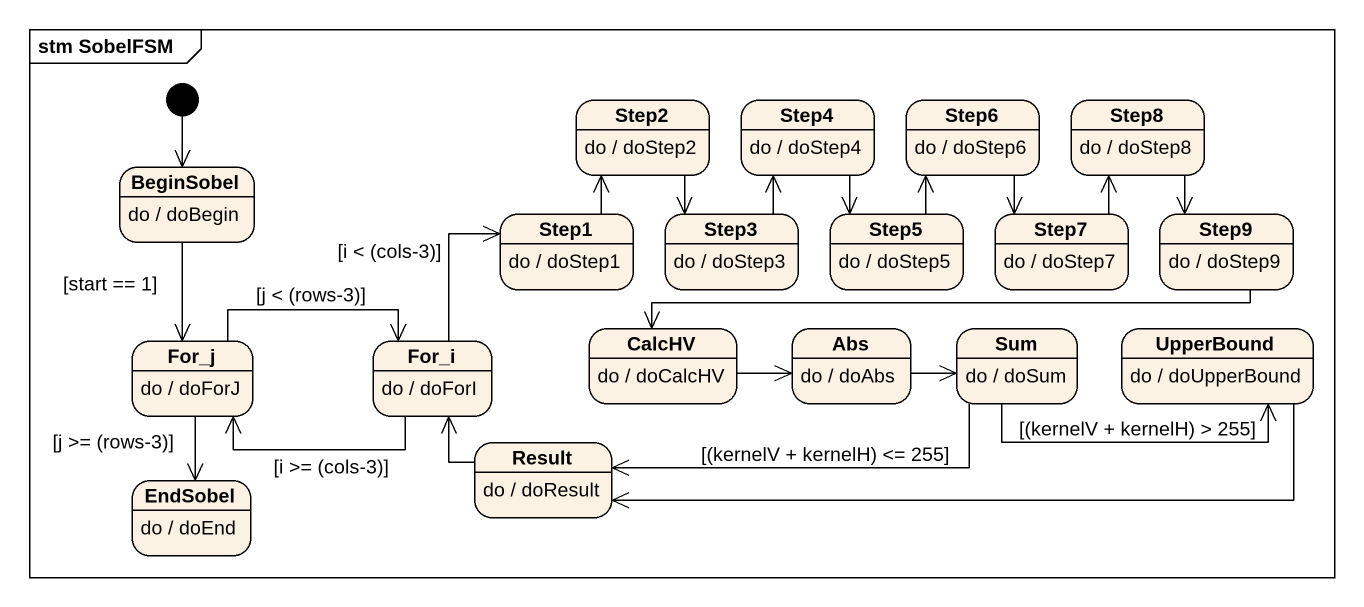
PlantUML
@startuml
mainframe stm SobelFSM
hide empty description
state Step2
Step2 : do / doStep2
state Step4
Step4 : do / doStep4
state Step6
Step6 : do / doStep6
state Step8
Step8 : do / doStep8
state BeginSobel
BeginSobel : do / doBegin
state Step1
Step1 : do / doStep1
state Step3
Step3 : do / doStep3
state Step5
Step5 : do / doStep5
state Step7
Step7 : do / doStep7
state Step9
Step9 : do / doStep9
state For_j
For_j : do / doForJ
state For_i
For_i : do / doForI
state CalcHV
CalcHV : do / doCalcHV
state Abs
Abs : do / doAbs
state Sum
Sum : do / doSum
state UpperBound
UpperBound : do / doUpperBound
state EndSobel
EndSobel : do / doEnd
state Result
Result : do / doResult
[*] --> BeginSobel
Step2 --> Step3
Step4 --> Step5
Step6 --> Step7
Step8 --> Step9
BeginSobel --> For_j : [start == 1]
Step1 -up-> Step2
Step3 -up-> Step4
Step5 -up-> Step6
Step7 -up-> Step8
Step9 -left-> CalcHV
For_j -right-> For_i : [j < (rows-3)]
For_j --> EndSobel : [j >= (rows-3)]
For_i -up-> Step1 : [i < (cols-3)]
For_i -left-> For_j : [i >= (cols-3)]
CalcHV -right-> Abs
Abs -right-> Sum
Sum -right-> UpperBound : [(kernelV + kernelH) > 255]
Sum -left-> Result : [(kernelV + kernelH) <= 255]
UpperBound -left-> Result
Result -up-> For_i
@enduml
